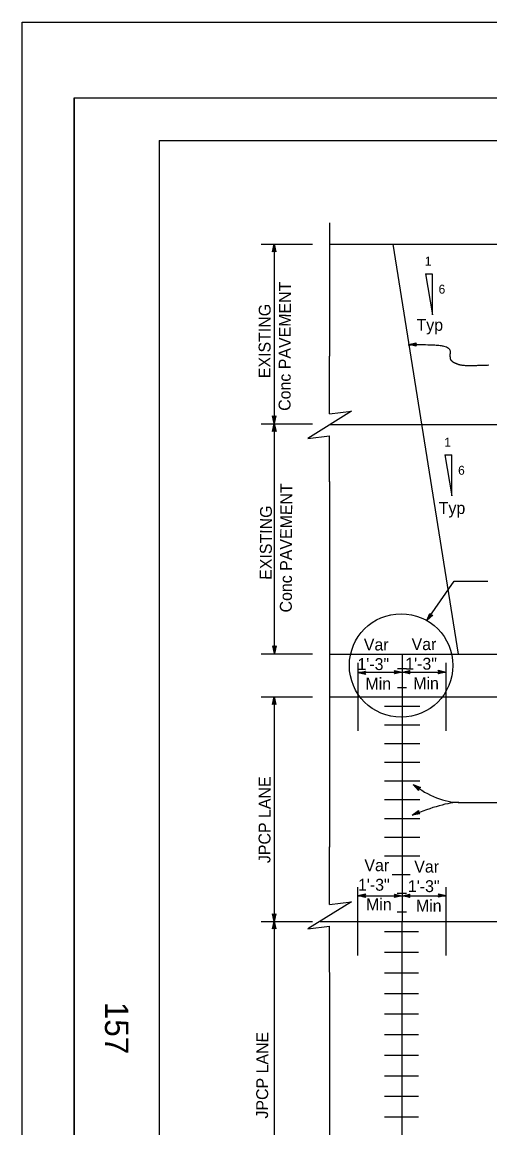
# Model space of a CAD drawing. Extents: x -894 to 866, y -476 to 714.
# Drawn here: x -894 to -619, y 63 to 714 of the extents above; entities that cross this region are included whole.
import ezdxf

# ---------------------------------------------------------------- set-up
doc = ezdxf.new("R2010")
doc.units = 0
for name, color, linetype in [('10 Sheet Format', 7, 'Continuous'), ('56 Stage 3 Anno', 7, 'Continuous'), ('57 Undefined', 7, 'Continuous'), ('60 Nongeo Data', 7, 'Continuous')]:
    doc.layers.add(name, color=color, linetype=linetype)

msp = doc.modelspace()

# ---------------------------------------------------------------- linework, layer by layer
at = {"layer": '10 Sheet Format'}
for p, q in [((-863.43, 668.96), (-863.43, -431.04)), ((-863.43, 668.96), (836.57, 668.96)), ((-813.45, 643.96), (811.55, 643.96)), ((-813.45, 643.96), (-813.45, -406.04))]:
    msp.add_line(p, q, dxfattribs=at)
for points in [[(-894.04, 713.55), (865.96, 713.55), (865.96, -476.45), (-894.04, -476.45)], [(-863.43, 668.96), (836.59, 668.96), (836.59, -431.03), (-863.43, -431.03)]]:
    msp.add_lwpolyline(points, close=True, dxfattribs=at)
at = {"layer": '56 Stage 3 Anno'}
for p, q in [((-713.32, 595.6), (-713.32, 517.11)), ((-746.84, 578.52), (-745.84, 583.02)), ((-745.84, 579.12), (-746.84, 578.52)), ((-746.57, 578.68), (-745.84, 581.99)), ((-746.3, 578.86), (-745.84, 580.95)), ((-746.04, 578.99), (-745.84, 579.91)), ((-745.84, 583.02), (-745.84, 583.02)), ((-745.84, 583.02), (-744.84, 578.52)), ((-745.84, 580.95), (-745.37, 578.83)), ((-745.84, 579.91), (-745.64, 579.01)), ((-744.84, 578.52), (-745.84, 579.12)), ((-745.83, 581.98), (-745.11, 578.7)), ((-746.84, 578.52), (-746.84, 578.52)), ((-744.84, 578.52), (-744.84, 578.52)), ((-666.93, 523.99), (-662.43, 525.01)), ((-662.42, 523.01), (-666.93, 523.99)), ((-666.93, 523.99), (-666.93, 523.99)), ((-665.89, 524), (-662.61, 524.74)), ((-662.59, 523.28), (-665.89, 524)), ((-664.86, 524), (-662.74, 524.48)), ((-662.76, 523.55), (-664.86, 524)), ((-663.82, 524.01), (-662.91, 524.21)), ((-662.9, 523.81), (-663.82, 524.01)), ((-662.43, 525.01), (-663.03, 524.01)), ((-663.03, 524.01), (-662.42, 523.01)), ((-662.43, 525.01), (-662.43, 525.01)), ((-662.42, 523.01), (-662.42, 523.01)), ((-745.85, 477.53), (-746.84, 482.03)), ((-746.84, 482.03), (-746.84, 482.03)), ((-746.84, 482.03), (-745.85, 481.43)), ((-745.85, 478.57), (-746.57, 481.85)), ((-745.84, 479.6), (-746.31, 481.72)), ((-745.84, 480.64), (-746.04, 481.55)), ((-745.85, 481.43), (-744.84, 482.03)), ((-744.84, 482.03), (-745.85, 477.53)), ((-745.11, 481.87), (-745.85, 478.57)), ((-745.38, 481.69), (-745.84, 479.6)), ((-745.64, 481.56), (-745.84, 480.64)), ((-744.84, 482.03), (-744.84, 482.03)), ((-746.81, 472.83), (-745.81, 477.33)), ((-746.54, 472.99), (-745.81, 476.29)), ((-746.27, 473.17), (-745.81, 475.26)), ((-745.85, 477.53), (-745.85, 477.53)), ((-745.81, 477.33), (-745.81, 477.33)), ((-745.81, 477.33), (-744.81, 472.83)), ((-745.81, 475.26), (-745.34, 473.14)), ((-745.8, 476.29), (-745.08, 473)), ((-745.81, 473.43), (-746.81, 472.83)), ((-746.81, 472.83), (-746.81, 472.83)), ((-746.01, 473.3), (-745.81, 474.22)), ((-745.81, 474.22), (-745.61, 473.31)), ((-744.81, 472.83), (-745.81, 473.43)), ((-744.81, 472.83), (-744.81, 472.83)), ((-713.32, 443.41), (-713.32, 228.55)), ((-640.13, 384.94), (-620.29, 384.94)), ((-656.09, 361.64), (-654.34, 365.91)), ((-652.7, 364.77), (-656.09, 361.64)), ((-655.5, 362.5), (-654.22, 365.61)), ((-653.01, 364.79), (-655.5, 362.49)), ((-654.91, 363.35), (-654.08, 365.35)), ((-653.33, 364.8), (-654.91, 363.35)), ((-654.34, 365.91), (-654.34, 365.91)), ((-654.34, 365.91), (-653.87, 364.85)), ((-654.32, 364.2), (-653.96, 365.05)), ((-653.62, 364.84), (-654.32, 364.2)), ((-653.87, 364.85), (-652.7, 364.77)), ((-652.7, 364.77), (-652.7, 364.77)), ((-656.09, 361.64), (-656.09, 361.64)), ((-745.77, 342.26), (-746.77, 346.76)), ((-746.77, 346.76), (-746.77, 346.76)), ((-746.77, 346.76), (-745.77, 346.16)), ((-745.77, 343.31), (-746.5, 346.59)), ((-745.77, 344.33), (-746.24, 346.45)), ((-745.77, 345.37), (-745.97, 346.28)), ((-745.77, 346.16), (-744.76, 346.76)), ((-744.76, 346.76), (-745.77, 342.26)), ((-745.03, 346.6), (-745.77, 343.3)), ((-745.3, 346.42), (-745.77, 344.33)), ((-745.56, 346.29), (-745.77, 345.37)), ((-744.76, 346.76), (-744.76, 346.76)), ((-745.77, 342.26), (-745.77, 342.26)), ((-696.61, 331.01), (-692.11, 332.01)), ((-695.57, 331.02), (-692.29, 331.74)), ((-692.11, 332.01), (-692.71, 331.01)), ((-692.11, 332.01), (-692.11, 332.01)), ((-674.56, 331.38), (-675.16, 332.38)), ((-675.16, 332.38), (-675.16, 332.38)), ((-675.16, 332.38), (-670.66, 331.38)), ((-675, 332.12), (-671.7, 331.38)), ((-674.82, 331.85), (-672.73, 331.38)), ((-674.69, 331.59), (-673.77, 331.38)), ((-670.66, 331.38), (-666.16, 332.38)), ((-669.62, 331.38), (-666.34, 332.11)), ((-668.59, 331.38), (-666.47, 331.85)), ((-667.55, 331.38), (-666.65, 331.58)), ((-666.16, 332.38), (-666.76, 331.38)), ((-666.16, 332.38), (-666.16, 332.38)), ((-648.83, 331.43), (-649.43, 332.44)), ((-649.43, 332.44), (-649.43, 332.44)), ((-649.43, 332.44), (-644.93, 331.43)), ((-649.27, 332.17), (-645.97, 331.43)), ((-649.09, 331.9), (-647, 331.43)), ((-648.96, 331.64), (-648.04, 331.43)), ((-696.61, 331.38), (-670.66, 331.38)), ((-692.11, 330.01), (-696.61, 331.01)), ((-696.61, 331.01), (-696.61, 331.01)), ((-692.27, 330.28), (-695.58, 331.01)), ((-694.54, 331.01), (-692.42, 331.48)), ((-692.45, 330.55), (-694.54, 331.01)), ((-693.5, 331.01), (-692.6, 331.21)), ((-692.58, 330.81), (-693.5, 331.01)), ((-692.71, 331.01), (-692.11, 330.01)), ((-692.11, 330.01), (-692.11, 330.01)), ((-670.66, 331.38), (-675.16, 330.38)), ((-675.16, 330.38), (-674.56, 331.38)), ((-675.16, 330.38), (-675.16, 330.38)), ((-671.7, 331.38), (-674.98, 330.65)), ((-672.73, 331.38), (-674.85, 330.91)), ((-673.77, 331.38), (-674.68, 331.18)), ((-666.16, 330.37), (-670.66, 331.38)), ((-670.66, 331.38), (-670.66, 331.38)), ((-670.66, 331.38), (-670.66, 331.38)), ((-670.65, 331.38), (-644.71, 331.38)), ((-666.32, 330.64), (-669.63, 331.38)), ((-666.5, 330.91), (-668.59, 331.38)), ((-666.63, 331.17), (-667.55, 331.38)), ((-666.76, 331.38), (-666.16, 330.37)), ((-666.16, 330.37), (-666.16, 330.37)), ((-644.93, 331.43), (-649.43, 330.43)), ((-649.43, 330.43), (-648.83, 331.43)), ((-649.43, 330.43), (-649.43, 330.43)), ((-645.98, 331.43), (-649.26, 330.7)), ((-647, 331.43), (-649.12, 330.96)), ((-648.04, 331.43), (-648.95, 331.23)), ((-644.93, 331.43), (-644.93, 331.43)), ((-746.9, 312.42), (-745.89, 316.92)), ((-745.89, 313.02), (-746.9, 312.42)), ((-746.9, 312.42), (-746.9, 312.42)), ((-746.63, 312.58), (-745.89, 315.89)), ((-746.36, 312.76), (-745.89, 314.85)), ((-746.1, 312.89), (-745.9, 313.81)), ((-745.9, 313.81), (-745.69, 312.91)), ((-745.89, 316.92), (-745.89, 316.92)), ((-745.89, 316.92), (-744.9, 312.42)), ((-745.89, 315.88), (-745.16, 312.6)), ((-745.89, 314.85), (-745.42, 312.73)), ((-744.9, 312.42), (-745.89, 313.02)), ((-744.9, 312.42), (-744.9, 312.42)), ((-661.11, 261.86), (-664.15, 265.33)), ((-664.15, 265.33), (-664.15, 265.33)), ((-664.15, 265.33), (-659.93, 263.48)), ((-661.08, 262.17), (-663.32, 264.72)), ((-663.31, 264.71), (-660.23, 263.37)), ((-661.07, 262.5), (-662.48, 264.1)), ((-662.48, 264.1), (-660.49, 263.24)), ((-661.02, 262.78), (-661.64, 263.49)), ((-661.64, 263.49), (-660.79, 263.12)), ((-661, 263.03), (-661.11, 261.86)), ((-661.11, 261.86), (-661.11, 261.86)), ((-659.93, 263.48), (-661, 263.03)), ((-659.93, 263.48), (-659.93, 263.48)), ((-637.68, 254.77), (-604.3, 254.77)), ((-664.72, 247.28), (-660.97, 249.95)), ((-660.19, 248.1), (-664.72, 247.28)), ((-664.72, 247.28), (-664.72, 247.28)), ((-660.44, 248.28), (-663.77, 247.68)), ((-663.76, 247.69), (-661.02, 249.63)), ((-662.81, 248.08), (-661.04, 249.34)), ((-660.71, 248.46), (-662.81, 248.08)), ((-661.86, 248.48), (-661.1, 249.02)), ((-660.93, 248.65), (-661.86, 248.48)), ((-660.97, 249.95), (-661.13, 248.79)), ((-661.13, 248.79), (-660.19, 248.1)), ((-660.97, 249.95), (-660.97, 249.95)), ((-660.19, 248.1), (-660.19, 248.1)), ((-696.68, 199.94), (-692.18, 200.94)), ((-692.18, 198.93), (-696.68, 199.94)), ((-696.68, 199.94), (-696.68, 199.94)), ((-696.62, 199.89), (-644.72, 199.89)), ((-692.35, 199.2), (-695.65, 199.94)), ((-695.64, 199.94), (-692.36, 200.67)), ((-694.61, 199.94), (-692.49, 200.41)), ((-692.52, 199.47), (-694.61, 199.94)), ((-693.58, 199.94), (-692.67, 200.14)), ((-692.65, 199.73), (-693.58, 199.94)), ((-692.18, 200.94), (-692.78, 199.94)), ((-692.78, 199.94), (-692.18, 198.93)), ((-692.18, 200.94), (-692.18, 200.94)), ((-692.18, 198.93), (-692.18, 198.93)), ((-674.57, 199.89), (-675.17, 200.9)), ((-675.17, 200.9), (-675.17, 200.9)), ((-675.17, 200.9), (-670.67, 199.89)), ((-670.67, 199.89), (-675.17, 198.89)), ((-675.17, 198.89), (-674.57, 199.89)), ((-675.17, 198.89), (-675.17, 198.89)), ((-675, 200.63), (-671.7, 199.89)), ((-671.71, 199.89), (-674.99, 199.16)), ((-672.74, 199.89), (-674.86, 199.42)), ((-674.83, 200.36), (-672.74, 199.89)), ((-674.7, 200.1), (-673.77, 199.89)), ((-673.77, 199.89), (-674.68, 199.69)), ((-670.67, 199.89), (-666.17, 200.89)), ((-666.17, 198.89), (-670.67, 199.89)), ((-670.67, 199.89), (-670.67, 199.89)), ((-670.67, 199.89), (-670.67, 199.89)), ((-666.33, 199.15), (-669.63, 199.89)), ((-669.62, 199.89), (-666.34, 200.62)), ((-668.59, 199.89), (-666.47, 200.36)), ((-666.5, 199.42), (-668.59, 199.89)), ((-667.56, 199.89), (-666.65, 200.09)), ((-666.64, 199.68), (-667.56, 199.89)), ((-666.17, 200.89), (-666.77, 199.89)), ((-666.77, 199.89), (-666.17, 198.89)), ((-666.17, 200.89), (-666.17, 200.89)), ((-666.17, 198.89), (-666.17, 198.89)), ((-648.68, 199.96), (-649.28, 200.97)), ((-649.28, 200.97), (-649.28, 200.97)), ((-649.28, 200.97), (-644.78, 199.96)), ((-644.78, 199.96), (-649.28, 198.96)), ((-649.28, 198.96), (-648.68, 199.96)), ((-649.28, 198.96), (-649.28, 198.96)), ((-649.11, 200.7), (-645.81, 199.96)), ((-645.82, 199.96), (-649.1, 199.23)), ((-646.85, 199.96), (-648.97, 199.49)), ((-648.94, 200.43), (-646.85, 199.96)), ((-648.81, 200.17), (-647.88, 199.96)), ((-647.88, 199.96), (-648.79, 199.76)), ((-644.78, 199.96), (-644.78, 199.96)), ((-745.84, 184.84), (-746.84, 189.34)), ((-746.84, 189.34), (-746.84, 189.34)), ((-746.84, 189.34), (-745.84, 188.74)), ((-745.85, 185.88), (-746.57, 189.16)), ((-745.84, 186.91), (-746.31, 189.03)), ((-745.84, 187.94), (-746.04, 188.85)), ((-745.84, 188.74), (-744.84, 189.34)), ((-744.84, 189.34), (-745.84, 184.84)), ((-745.11, 189.17), (-745.84, 185.87)), ((-745.38, 189), (-745.84, 186.91)), ((-745.64, 188.87), (-745.84, 187.94)), ((-744.84, 189.34), (-744.84, 189.34)), ((-746.85, 180.34), (-745.84, 184.84)), ((-746.58, 180.5), (-745.84, 183.8)), ((-746.31, 180.67), (-745.84, 182.76)), ((-745.84, 184.84), (-745.84, 184.84)), ((-745.84, 184.84), (-745.84, 184.84)), ((-745.84, 184.84), (-744.85, 180.34)), ((-745.84, 183.79), (-745.11, 180.51)), ((-745.84, 182.76), (-745.37, 180.65)), ((-745.84, 180.94), (-746.85, 180.34)), ((-746.85, 180.34), (-746.85, 180.34)), ((-746.05, 180.81), (-745.85, 181.73)), ((-745.85, 181.73), (-745.64, 180.82)), ((-744.85, 180.34), (-745.84, 180.94)), ((-744.85, 180.34), (-744.85, 180.34)), ((-713.32, 154.86), (-713.32, 40.42))]:
    msp.add_line(p, q, dxfattribs=at)
for centre, major_axis, ratio, start_param, end_param in [((-652.25, 274.32), (-24.35, 15.4), 0.492979, 1.387381, 2.499439), ((-665.65, 238.33), (-32.76, -14.87), 0.214298, 3.575936, 4.586247)]:
    msp.add_ellipse(centre, major_axis=major_axis, ratio=ratio, start_param=start_param, end_param=end_param, dxfattribs=at)
msp.add_open_spline([(-667.08, 523.88), (-651.22, 524.18), (-642.31, 522.22), (-642.63, 517.33), (-642.31, 514.51), (-637.25, 511.95), (-630.68, 511.57), (-619.78, 511.95)], degree=2, dxfattribs=at)
at = {"layer": '60 Nongeo Data'}
for p, q in [((-753.59, 582.93), (-723.32, 582.93)), ((-745.83, 582.93), (-745.83, 342.13)), ((-713.32, 582.93), (-363.19, 582.93)), ((-676.04, 582.93), (-637.8, 341.93)), ((-656.94, 565.55), (-652.94, 565.55)), ((-656.94, 565.55), (-652.9, 541.53)), ((-652.9, 541.53), (-652.9, 565.53)), ((-713.33, 483.17), (-713.33, 517.07)), ((-753.59, 477.4), (-723.32, 477.4)), ((-713.32, 476.93), (-363.33, 476.93)), ((-713.33, 443.3), (-713.33, 470.37)), ((-645.48, 459.08), (-641.48, 459.08)), ((-645.48, 459.08), (-641.44, 435.05)), ((-641.44, 435.05), (-641.44, 459.05)), ((-656.09, 361.65), (-640.13, 384.78)), ((-753.59, 342.13), (-723.32, 342.13)), ((-713.32, 341.93), (-363.33, 341.93)), ((-670.44, 184.94), (-670.44, 341.93)), ((-696.61, 296.93), (-696.61, 336.93)), ((-673.44, 333.44), (-668.04, 333.44)), ((-644.71, 296.93), (-644.71, 336.93)), ((-673.44, 322.43), (-668.04, 322.43)), ((-753.59, 316.93), (-723.32, 316.93)), ((-745.83, 316.93), (-745.83, 15.43)), ((-713.32, 316.93), (-363.33, 316.93)), ((-680.99, 311.42), (-660.33, 311.42)), ((-680.99, 300.42), (-660.33, 300.42)), ((-680.99, 289.41), (-660.33, 289.41)), ((-680.99, 278.4), (-660.33, 278.4)), ((-680.99, 267.39), (-660.33, 267.39)), ((-680.99, 256.39), (-660.33, 256.39)), ((-680.99, 245.38), (-660.33, 245.38)), ((-680.99, 234.37), (-660.33, 234.37)), ((-713.33, 194.74), (-713.33, 228.64)), ((-680.99, 223.37), (-660.33, 223.37)), ((-676.51, 212.36), (-665.98, 212.36)), ((-696.62, 164.84), (-696.62, 204.84)), ((-644.72, 164.84), (-644.72, 204.84)), ((-673.54, 201.35), (-668.13, 201.35)), ((-673.54, 190.35), (-668.13, 190.35)), ((-673.54, 190.35), (-668.13, 190.35)), ((-753.59, 184.84), (-723.32, 184.84)), ((-718.92, 184.84), (-368.92, 184.84)), ((-670.67, 15.43), (-670.67, 184.84)), ((-713.33, 154.87), (-713.33, 181.94)), ((-680.99, 178.79), (-661.11, 178.79)), ((-680.99, 166.69), (-661.11, 166.69)), ((-680.99, 154.59), (-661.11, 154.59)), ((-680.99, 142.49), (-661.11, 142.49)), ((-680.99, 130.39), (-661.11, 130.39)), ((-680.99, 118.29), (-661.11, 118.29)), ((-680.99, 106.19), (-661.11, 106.19)), ((-680.99, 94.09), (-661.11, 94.09)), ((-680.99, 81.99), (-661.11, 81.99)), ((-680.99, 69.89), (-661.11, 69.89))]:
    msp.add_line(p, q, dxfattribs=at)
for points in [[(-713.33, 483.17), (-700.53, 484.77), (-726.13, 468.77), (-713.33, 470.37)], [(-713.33, 194.74), (-700.53, 196.34), (-726.13, 180.34), (-713.33, 181.94)]]:
    msp.add_lwpolyline(points, dxfattribs=at)
msp.add_circle((-671.26, 335.29), 30.41, dxfattribs=at)

# ---------------------------------------------------------------- texts
at = {"layer": '10 Sheet Format'}
msp.add_text('157', height=13.779, rotation=270, dxfattribs=at).set_placement((-845.33, 137.48))
at = {"layer": '57 Undefined'}
for s, height, p in [('1', 5.25, (-657.34, 570.42)), ('6', 5.25, (-649.23, 553.9)), ('Typ', 7, (-662.2, 532.04)), ('1', 5.25, (-645.88, 463.94)), ('6', 5.25, (-637.77, 447.42)), ('Typ', 7, (-649.15, 424.36)), ('Var', 7, (-693.19, 344.09)), ('Var', 7, (-665.11, 344.32)), ('1\'-3"', 7, (-696.95, 332.59)), ('1\'-3"', 7, (-668.86, 332.82)), ('Min', 7, (-692.23, 321.09)), ('Min', 7, (-664.15, 321.32)), ('Var', 7, (-692.87, 214.34)), ('Var', 7, (-663.54, 213.53)), ('1\'-3"', 7, (-696.63, 202.84)), ('1\'-3"', 7, (-667.29, 202.03)), ('Min', 7, (-691.91, 191.34)), ('Min', 7, (-662.58, 190.53))]:
    msp.add_text(s, height=height, dxfattribs=at).set_placement(p)
for s, p in [('Conc PAVEMENT', (-736.28, 484.98)), ('EXISTING', (-748.09, 504.19)), ('Conc PAVEMENT', (-735.53, 366.44)), ('EXISTING', (-747.34, 385.64)), ('JPCP LANE', (-748.1, 219.06)), ('JPCP LANE', (-749.49, 68.87))]:
    msp.add_text(s, height=7, rotation=89.79184, dxfattribs=at).set_placement(p)

doc.saveas('drawing.dxf')
